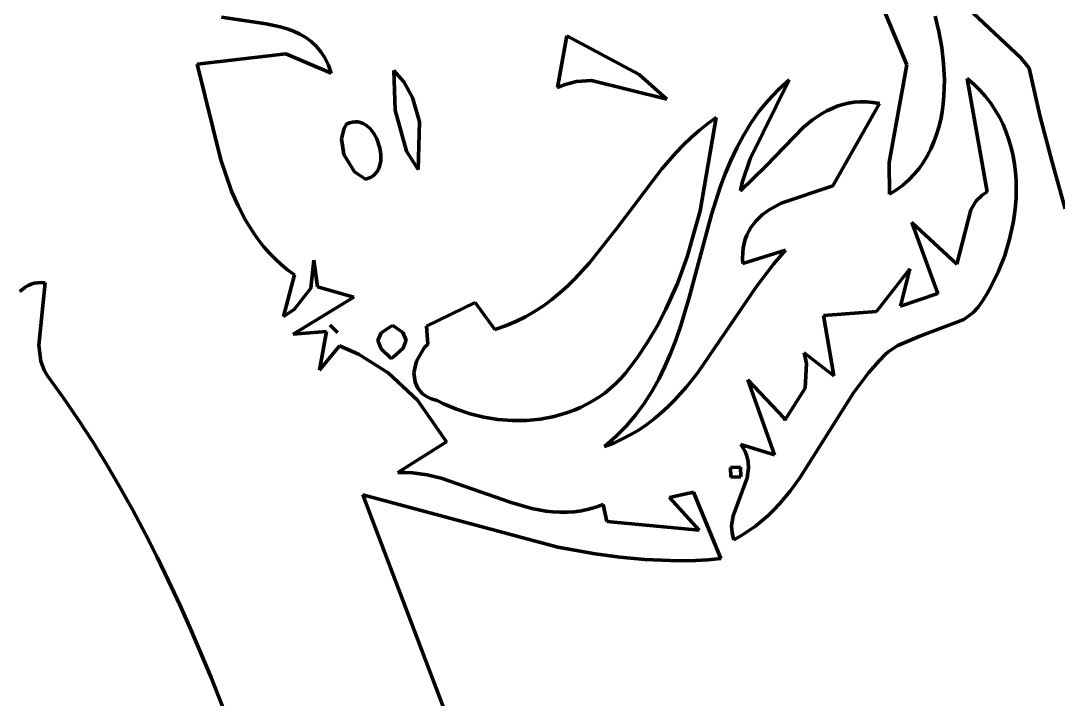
# Model space of a CAD drawing. Header units: millimetres. Extents: x 0 to 9.3, y 0 to 12.
# Drawn here: x 2.053 to 2.994, y 5.853 to 6.468 of the extents above; entities that cross this region are included whole.
import ezdxf

# ---------------------------------------------------------------- set-up
doc = ezdxf.new("R2010")
doc.units = ezdxf.units.MM
doc.layers.add('color#000000ff', color=7, linetype='CONTINUOUS', lineweight=100)
doc.layers.add('color#ffffffff', color=7, linetype='CONTINUOUS', lineweight=100)

msp = doc.modelspace()

# ---------------------------------------------------------------- linework, layer by layer
at = {"layer": 'color#000000ff'}
for p, q in [((2.96008, 6.43429), (2.88281, 6.50684)), ((2.85661, 6.42814), (2.83272, 6.48516)), ((2.23473, 6.47121), (2.27522, 6.46522)), ((2.88219, 6.47219), (2.8856, 6.45822)), ((2.27522, 6.46522), (2.28815, 6.46245)), ((2.28815, 6.46245), (2.29433, 6.46064)), ((2.29433, 6.46064), (2.30027, 6.45846)), ((2.30027, 6.45846), (2.30593, 6.45586)), ((2.8856, 6.45822), (2.88821, 6.44382)), ((2.30593, 6.45586), (2.31127, 6.45276)), ((2.31127, 6.45276), (2.31626, 6.44912)), ((2.31626, 6.44912), (2.32084, 6.44486)), ((2.53962, 6.4075), (2.54821, 6.45441)), ((2.54821, 6.45441), (2.6136, 6.41913)), ((2.29324, 6.43807), (2.2128, 6.42862)), ((2.33441, 6.42045), (2.29324, 6.43807)), ((2.32084, 6.44486), (2.32499, 6.43992)), ((2.32499, 6.43992), (2.32866, 6.43425)), ((2.88821, 6.44382), (2.88992, 6.42917)), ((2.2128, 6.42862), (2.23422, 6.3417)), ((2.32866, 6.43425), (2.33181, 6.42778)), ((2.88992, 6.42917), (2.89062, 6.41443)), ((2.96766, 6.42493), (2.96008, 6.43429)), ((2.33181, 6.42778), (2.33441, 6.42045)), ((2.39122, 6.42292), (2.4002, 6.41271)), ((2.39241, 6.38702), (2.39122, 6.42292)), ((2.6136, 6.41913), (2.63871, 6.39675)), ((2.84067, 6.33943), (2.85661, 6.42814)), ((2.97233, 6.40346), (2.96766, 6.42493)), ((2.4002, 6.41271), (2.40825, 6.39841)), ((2.54651, 6.41025), (2.53962, 6.4075)), ((2.55686, 6.4128), (2.54651, 6.41025)), ((2.57064, 6.41367), (2.55686, 6.4128)), ((2.63871, 6.39675), (2.57064, 6.41367)), ((2.74968, 6.41445), (2.71446, 6.34283)), ((2.73968, 6.4053), (2.74968, 6.41445)), ((2.89062, 6.41443), (2.8902, 6.39979)), ((2.9112, 6.41558), (2.91726, 6.4104)), ((2.9295, 6.31289), (2.9112, 6.41558)), ((2.91726, 6.4104), (2.92284, 6.40492)), ((2.73061, 6.39565), (2.73968, 6.4053)), ((2.92284, 6.40492), (2.92795, 6.39916)), ((2.97734, 6.38209), (2.97233, 6.40346)), ((2.40825, 6.39841), (2.41435, 6.37635)), ((2.7224, 6.38553), (2.73061, 6.39565)), ((2.83164, 6.39288), (2.78946, 6.31836)), ((2.79346, 6.39043), (2.79837, 6.39199)), ((2.79837, 6.39199), (2.80344, 6.39319)), ((2.80344, 6.39319), (2.80869, 6.394)), ((2.80869, 6.394), (2.81413, 6.3944)), ((2.81413, 6.3944), (2.81976, 6.39436)), ((2.81976, 6.39436), (2.82559, 6.39386)), ((2.82559, 6.39386), (2.83164, 6.39288)), ((2.88954, 6.39256), (2.88856, 6.38542)), ((2.8902, 6.39979), (2.88954, 6.39256)), ((2.92795, 6.39916), (2.9326, 6.39315)), ((2.9326, 6.39315), (2.93679, 6.3869)), ((2.40259, 6.34974), (2.39241, 6.38702)), ((2.71498, 6.37498), (2.7224, 6.38553)), ((2.77099, 6.37803), (2.7796, 6.38381)), ((2.7796, 6.38381), (2.78408, 6.38632)), ((2.78408, 6.38632), (2.7887, 6.38853)), ((2.7887, 6.38853), (2.79346, 6.39043)), ((2.88856, 6.38542), (2.88725, 6.37839)), ((2.93679, 6.3869), (2.94053, 6.38042)), ((2.98829, 6.33961), (2.97734, 6.38209)), ((2.34621, 6.37059), (2.34823, 6.37409)), ((2.34823, 6.37409), (2.35094, 6.37532)), ((2.35094, 6.37532), (2.35359, 6.37607)), ((2.35359, 6.37607), (2.35616, 6.37636)), ((2.35616, 6.37636), (2.35866, 6.37622)), ((2.35866, 6.37622), (2.36106, 6.37568)), ((2.36106, 6.37568), (2.36337, 6.37477)), ((2.36337, 6.37477), (2.36556, 6.37353)), ((2.36556, 6.37353), (2.36956, 6.37017)), ((2.41435, 6.37635), (2.41328, 6.33313)), ((2.66814, 6.36844), (2.67568, 6.37447)), ((2.68356, 6.38013), (2.66901, 6.2955)), ((2.67568, 6.37447), (2.68356, 6.38013)), ((2.70829, 6.36404), (2.71498, 6.37498)), ((2.76279, 6.37138), (2.77099, 6.37803)), ((2.88725, 6.37839), (2.88559, 6.37149)), ((2.94053, 6.38042), (2.94384, 6.37375)), ((2.94384, 6.37375), (2.94673, 6.36689)), ((2.34375, 6.36097), (2.34621, 6.37059)), ((2.36956, 6.37017), (2.373, 6.36585)), ((2.373, 6.36585), (2.3758, 6.3608)), ((2.6609, 6.36206), (2.66814, 6.36844)), ((2.70224, 6.35274), (2.70829, 6.36404)), ((2.72865, 6.33597), (2.76279, 6.37138)), ((2.88357, 6.36475), (2.88118, 6.35818)), ((2.88559, 6.37149), (2.88357, 6.36475)), ((2.94673, 6.36689), (2.9492, 6.35987)), ((2.34569, 6.34679), (2.34375, 6.36097)), ((2.3758, 6.3608), (2.3786, 6.35243)), ((2.64721, 6.3484), (2.65393, 6.35537)), ((2.65393, 6.35537), (2.6609, 6.36206)), ((2.88118, 6.35818), (2.8784, 6.35181)), ((2.9492, 6.35987), (2.95126, 6.35271)), ((2.3555, 6.33099), (2.34569, 6.34679)), ((2.3786, 6.35243), (2.37944, 6.34668)), ((2.37944, 6.34668), (2.37934, 6.34107)), ((2.41328, 6.33313), (2.40259, 6.34974)), ((2.63438, 6.33379), (2.64721, 6.3484)), ((2.69678, 6.34112), (2.70224, 6.35274)), ((2.87523, 6.34566), (2.87164, 6.33975)), ((2.8784, 6.35181), (2.87523, 6.34566)), ((2.95126, 6.35271), (2.95293, 6.34542)), ((2.95293, 6.34542), (2.9542, 6.33802)), ((2.23422, 6.3417), (2.244, 6.31355)), ((2.37824, 6.33587), (2.37729, 6.33349)), ((2.37934, 6.34107), (2.37824, 6.33587)), ((2.69183, 6.32923), (2.69678, 6.34112)), ((2.70577, 6.31361), (2.72865, 6.33597)), ((2.71446, 6.34283), (2.70716, 6.32125)), ((2.84069, 6.31062), (2.84067, 6.33943)), ((2.86762, 6.33411), (2.86317, 6.32875)), ((2.87164, 6.33975), (2.86762, 6.33411)), ((2.9542, 6.33802), (2.9551, 6.33054)), ((3.00029, 6.29743), (2.98829, 6.33961)), ((2.36533, 6.32437), (2.3555, 6.33099)), ((2.36812, 6.32513), (2.36533, 6.32437)), ((2.37058, 6.32623), (2.36812, 6.32513)), ((2.37271, 6.32764), (2.37058, 6.32623)), ((2.37454, 6.32935), (2.37271, 6.32764)), ((2.37606, 6.33131), (2.37454, 6.32935)), ((2.37729, 6.33349), (2.37606, 6.33131)), ((2.59287, 6.27901), (2.63438, 6.33379)), ((2.68732, 6.31709), (2.69183, 6.32923)), ((2.86317, 6.32875), (2.85826, 6.3237)), ((2.9551, 6.33054), (2.95563, 6.32298)), ((2.68319, 6.30475), (2.68732, 6.31709)), ((2.70716, 6.32125), (2.70577, 6.31361)), ((2.78946, 6.31836), (2.74247, 6.30254)), ((2.85289, 6.31898), (2.84704, 6.31461)), ((2.85826, 6.3237), (2.85289, 6.31898)), ((2.9558, 6.31538), (2.95561, 6.30775)), ((2.95563, 6.32298), (2.9558, 6.31538)), ((2.244, 6.31355), (2.24993, 6.30005)), ((2.84704, 6.31461), (2.84069, 6.31062)), ((2.91958, 6.3047), (2.92498, 6.30995)), ((2.92498, 6.30995), (2.9295, 6.31289)), ((2.95561, 6.30775), (2.95509, 6.3001)), ((2.24993, 6.30005), (2.25672, 6.28706)), ((2.67935, 6.29224), (2.68319, 6.30475)), ((2.7318, 6.29655), (2.72542, 6.29186)), ((2.74247, 6.30254), (2.7318, 6.29655)), ((2.91452, 6.29639), (2.91958, 6.3047)), ((2.95509, 6.3001), (2.95424, 6.29246)), ((2.25672, 6.28706), (2.26448, 6.27468)), ((2.66901, 6.2955), (2.65732, 6.254)), ((2.65878, 6.21583), (2.67935, 6.29224)), ((2.72542, 6.29186), (2.7198, 6.28653)), ((2.90176, 6.24727), (2.91452, 6.29639)), ((2.95424, 6.29246), (2.95306, 6.28485)), ((2.56872, 6.24846), (2.59287, 6.27901)), ((2.71507, 6.28048), (2.71309, 6.27718)), ((2.7198, 6.28653), (2.71507, 6.28048)), ((2.88452, 6.22056), (2.86116, 6.2849)), ((2.86116, 6.2849), (2.90176, 6.24727)), ((2.95306, 6.28485), (2.94977, 6.26978)), ((2.26448, 6.27468), (2.26876, 6.26874)), ((2.26876, 6.26874), (2.27333, 6.26298)), ((2.70996, 6.26994), (2.70886, 6.26599)), ((2.71138, 6.27366), (2.70996, 6.26994)), ((2.71309, 6.27718), (2.71138, 6.27366)), ((2.94977, 6.26978), (2.94531, 6.25505)), ((2.27333, 6.26298), (2.2782, 6.25743)), ((2.70808, 6.26182), (2.70765, 6.2574)), ((2.7079, 6.24783), (2.74647, 6.25988)), ((2.70886, 6.26599), (2.70808, 6.26182)), ((2.74647, 6.25988), (2.73545, 6.24726)), ((2.2782, 6.25743), (2.28339, 6.25208)), ((2.28339, 6.25208), (2.28892, 6.24696)), ((2.31581, 6.22549), (2.31874, 6.25072)), ((2.31874, 6.25072), (2.32188, 6.22672)), ((2.65732, 6.254), (2.64847, 6.22979)), ((2.70765, 6.2574), (2.70759, 6.25274)), ((2.70759, 6.25274), (2.7079, 6.24783)), ((2.94531, 6.25505), (2.93975, 6.24079)), ((2.28892, 6.24696), (2.2948, 6.24206)), ((2.2948, 6.24206), (2.30104, 6.23741)), ((2.55576, 6.23429), (2.56872, 6.24846)), ((2.73545, 6.24726), (2.7201, 6.22708)), ((2.82913, 6.20417), (2.85914, 6.24312)), ((2.85914, 6.24312), (2.85069, 6.20921)), ((2.93975, 6.24079), (2.93316, 6.22718)), ((2.30104, 6.23741), (2.29115, 6.19986)), ((2.54896, 6.22759), (2.55576, 6.23429)), ((2.05673, 6.2263), (2.05194, 6.22246)), ((2.05931, 6.22781), (2.05673, 6.2263)), ((2.06205, 6.229), (2.05931, 6.22781)), ((2.06495, 6.22986), (2.06205, 6.229)), ((2.06802, 6.23035), (2.06495, 6.22986)), ((2.07129, 6.23046), (2.06802, 6.23035)), ((2.06915, 6.17368), (2.07475, 6.23015)), ((2.07475, 6.23015), (2.07129, 6.23046)), ((2.3009, 6.20617), (2.31581, 6.22549)), ((2.32188, 6.22672), (2.35483, 6.21727)), ((2.53457, 6.21517), (2.54191, 6.22121)), ((2.54191, 6.22121), (2.54896, 6.22759)), ((2.64847, 6.22979), (2.63805, 6.20631)), ((2.7201, 6.22708), (2.66732, 6.14942)), ((2.93316, 6.22718), (2.92951, 6.22066)), ((2.35483, 6.21727), (2.29984, 6.18386)), ((2.42094, 6.19111), (2.46507, 6.21249)), ((2.46507, 6.21249), (2.48294, 6.18808)), ((2.52692, 6.20951), (2.53457, 6.21517)), ((2.65117, 6.19074), (2.65878, 6.21583)), ((2.85069, 6.20921), (2.88452, 6.22056)), ((2.92562, 6.21435), (2.92139, 6.2083)), ((2.92951, 6.22066), (2.92562, 6.21435)), ((2.29115, 6.19986), (2.3009, 6.20617)), ((2.51056, 6.19946), (2.51893, 6.20426)), ((2.51893, 6.20426), (2.52692, 6.20951)), ((2.63805, 6.20631), (2.63015, 6.19113)), ((2.78103, 6.20059), (2.82913, 6.20417)), ((2.91651, 6.2032), (2.90817, 6.19706)), ((2.92139, 6.2083), (2.91651, 6.2032)), ((2.4926, 6.19133), (2.50179, 6.19514)), ((2.50179, 6.19514), (2.51056, 6.19946)), ((2.79031, 6.14595), (2.78103, 6.20059)), ((2.90817, 6.19706), (2.86819, 6.1819)), ((2.29984, 6.18386), (2.33018, 6.18608)), ((2.33018, 6.18608), (2.32363, 6.15118)), ((2.33334, 6.19179), (2.34002, 6.18518)), ((2.33853, 6.18665), (2.33334, 6.19179)), ((2.34002, 6.18518), (2.33853, 6.18665)), ((2.37659, 6.17812), (2.37955, 6.18495)), ((2.37955, 6.18495), (2.38859, 6.19084)), ((2.38859, 6.19084), (2.39037, 6.19161)), ((2.39037, 6.19161), (2.39939, 6.18527)), ((2.39939, 6.18527), (2.40244, 6.17837)), ((2.42201, 6.17482), (2.42094, 6.19111)), ((2.48294, 6.18808), (2.4926, 6.19133)), ((2.63015, 6.19113), (2.62144, 6.1764)), ((2.64691, 6.17844), (2.65117, 6.19074)), ((2.37969, 6.17037), (2.37659, 6.17812)), ((2.40244, 6.17837), (2.39952, 6.1709)), ((2.4187, 6.17136), (2.42201, 6.17482)), ((2.62144, 6.1764), (2.61186, 6.16215)), ((2.64225, 6.16635), (2.64691, 6.17844)), ((2.86819, 6.1819), (2.8484, 6.17359)), ((2.07085, 6.15933), (2.06915, 6.17368)), ((2.32363, 6.15118), (2.34191, 6.17308)), ((2.34191, 6.17308), (2.35906, 6.16561)), ((2.35906, 6.16561), (2.38612, 6.1487)), ((2.38887, 6.16169), (2.37969, 6.17037)), ((2.39952, 6.1709), (2.39063, 6.16288)), ((2.41162, 6.15934), (2.4187, 6.17136)), ((2.63712, 6.15451), (2.64225, 6.16635)), ((2.76562, 6.15713), (2.76336, 6.16682)), ((2.76336, 6.16682), (2.79031, 6.14595)), ((2.83691, 6.1653), (2.8316, 6.15996)), ((2.83961, 6.16765), (2.83691, 6.1653)), ((2.8484, 6.17359), (2.83961, 6.16765)), ((2.0739, 6.15111), (2.07085, 6.15933)), ((2.39063, 6.16288), (2.38887, 6.16169)), ((2.40942, 6.14856), (2.41162, 6.15934)), ((2.61186, 6.16215), (2.60137, 6.14845)), ((2.76419, 6.13464), (2.76562, 6.15713)), ((2.8316, 6.15996), (2.82166, 6.14867)), ((2.07699, 6.14584), (2.0739, 6.15111)), ((2.38612, 6.1487), (2.41254, 6.12399)), ((2.4104, 6.14028), (2.40942, 6.14856)), ((2.60137, 6.14845), (2.59697, 6.14344)), ((2.63146, 6.14296), (2.63712, 6.15451)), ((2.66732, 6.14942), (2.65684, 6.13624)), ((2.82166, 6.14867), (2.80813, 6.13054)), ((2.09123, 6.12626), (2.07699, 6.14584)), ((2.41289, 6.13465), (2.4104, 6.14028)), ((2.59234, 6.13876), (2.5875, 6.1344)), ((2.59697, 6.14344), (2.59234, 6.13876)), ((2.62519, 6.13173), (2.63146, 6.14296)), ((2.73639, 6.07435), (2.71228, 6.14225)), ((2.71228, 6.14225), (2.74525, 6.10749)), ((2.41699, 6.12982), (2.41289, 6.13465)), ((2.42068, 6.12716), (2.41699, 6.12982)), ((2.42515, 6.12503), (2.42068, 6.12716)), ((2.58246, 6.13036), (2.57724, 6.12664)), ((2.5875, 6.1344), (2.58246, 6.13036)), ((2.61824, 6.12087), (2.62519, 6.13173)), ((2.65684, 6.13624), (2.64567, 6.1238)), ((2.74584, 6.10562), (2.76419, 6.13464)), ((2.80813, 6.13054), (2.75961, 6.05339)), ((2.1049, 6.10637), (2.09123, 6.12626)), ((2.41254, 6.12399), (2.43901, 6.08618)), ((2.43045, 6.12352), (2.42515, 6.12503)), ((2.4362, 6.12064), (2.43045, 6.12352)), ((2.44806, 6.11559), (2.4362, 6.12064)), ((2.5663, 6.12012), (2.5606, 6.11732)), ((2.57185, 6.12322), (2.5663, 6.12012)), ((2.57724, 6.12664), (2.57185, 6.12322)), ((2.61054, 6.1104), (2.61824, 6.12087)), ((2.63977, 6.11791), (2.63364, 6.11227)), ((2.64567, 6.1238), (2.63977, 6.11791)), ((2.46033, 6.11153), (2.44806, 6.11559)), ((2.4729, 6.10846), (2.46033, 6.11153)), ((2.48566, 6.10643), (2.4729, 6.10846)), ((2.53663, 6.10912), (2.52411, 6.10678)), ((2.54883, 6.11263), (2.53663, 6.10912)), ((2.55478, 6.11483), (2.54883, 6.11263)), ((2.5606, 6.11732), (2.55478, 6.11483)), ((2.60203, 6.10038), (2.61054, 6.1104)), ((2.63364, 6.11227), (2.62724, 6.10692)), ((2.11802, 6.08619), (2.1049, 6.10637)), ((2.49853, 6.10546), (2.48566, 6.10643)), ((2.51138, 6.10556), (2.49853, 6.10546)), ((2.52411, 6.10678), (2.51138, 6.10556)), ((2.59263, 6.09083), (2.60203, 6.10038)), ((2.62057, 6.10185), (2.6136, 6.09711)), ((2.62724, 6.10692), (2.62057, 6.10185)), ((2.74525, 6.10749), (2.74584, 6.10562)), ((2.58227, 6.08179), (2.59263, 6.09083)), ((2.6063, 6.09271), (2.59866, 6.08868)), ((2.6136, 6.09711), (2.6063, 6.09271)), ((2.13061, 6.06575), (2.11802, 6.08619)), ((2.43901, 6.08618), (2.39487, 6.05833)), ((2.59066, 6.08503), (2.58227, 6.08179)), ((2.59866, 6.08868), (2.59066, 6.08503)), ((2.7082, 6.08034), (2.70611, 6.08354)), ((2.70611, 6.08354), (2.73639, 6.07435)), ((2.70987, 6.07719), (2.7082, 6.08034)), ((2.71115, 6.07409), (2.70987, 6.07719)), ((2.71208, 6.07104), (2.71115, 6.07409)), ((2.71267, 6.06802), (2.71208, 6.07104)), ((2.14272, 6.04505), (2.13061, 6.06575)), ((2.69668, 6.06296), (2.70559, 6.06322)), ((2.69695, 6.05412), (2.69668, 6.06296)), ((2.70559, 6.06322), (2.70583, 6.05438)), ((2.71163, 6.05342), (2.71297, 6.0621)), ((2.71297, 6.0621), (2.71267, 6.06802)), ((2.39487, 6.05833), (2.40155, 6.05831)), ((2.40155, 6.05831), (2.40818, 6.0579)), ((2.40818, 6.0579), (2.41476, 6.05713)), ((2.41476, 6.05713), (2.4213, 6.05605)), ((2.4213, 6.05605), (2.43425, 6.05307)), ((2.43425, 6.05307), (2.49758, 6.03113)), ((2.70583, 6.05438), (2.69695, 6.05412)), ((2.69891, 6.01909), (2.71163, 6.05342)), ((2.75961, 6.05339), (2.7507, 6.04134)), ((2.15437, 6.02412), (2.14272, 6.04505)), ((2.54004, 5.99064), (2.3631, 6.03811)), ((2.3631, 6.03811), (2.51182, 5.64642)), ((2.64127, 6.03551), (2.66313, 6.04055)), ((2.66811, 6.00606), (2.64127, 6.03551)), ((2.66313, 6.04055), (2.68779, 5.98022)), ((2.7507, 6.04134), (2.7411, 6.02994)), ((2.16558, 6.00296), (2.15437, 6.02412)), ((2.49758, 6.03113), (2.51648, 6.02573)), ((2.51648, 6.02573), (2.52915, 6.02332)), ((2.55479, 6.02265), (2.56129, 6.02355)), ((2.56129, 6.02355), (2.56782, 6.02495)), ((2.56782, 6.02495), (2.57441, 6.02689)), ((2.57441, 6.02689), (2.58104, 6.02939)), ((2.58104, 6.02939), (2.58435, 6.01388)), ((2.73599, 6.02453), (2.73064, 6.01934)), ((2.7411, 6.02994), (2.73599, 6.02453)), ((2.52915, 6.02332), (2.53551, 6.02258)), ((2.53551, 6.02258), (2.54191, 6.0222)), ((2.54191, 6.0222), (2.54833, 6.02221)), ((2.54833, 6.02221), (2.55479, 6.02265)), ((2.69764, 6.01004), (2.69891, 6.01909)), ((2.72503, 6.01438), (2.71915, 6.00969)), ((2.73064, 6.01934), (2.72503, 6.01438)), ((2.58435, 6.01388), (2.66811, 6.00606)), ((2.698, 6.0038), (2.69764, 6.01004)), ((2.71296, 6.00527), (2.70645, 6.00115)), ((2.71915, 6.00969), (2.71296, 6.00527)), ((2.1764, 5.9816), (2.16558, 6.00296)), ((2.69863, 6.0006), (2.698, 6.0038)), ((2.6996, 5.99734), (2.69863, 6.0006)), ((2.70645, 6.00115), (2.6996, 5.99734)), ((2.5737, 5.98447), (2.54004, 5.99064)), ((2.18685, 5.96004), (2.1764, 5.9816)), ((2.59627, 5.9814), (2.5737, 5.98447)), ((2.61896, 5.9793), (2.59627, 5.9814)), ((2.64176, 5.97833), (2.61896, 5.9793)), ((2.65322, 5.97829), (2.64176, 5.97833)), ((2.6647, 5.97859), (2.65322, 5.97829)), ((2.67623, 5.97922), (2.6647, 5.97859)), ((2.68779, 5.98022), (2.67623, 5.97922)), ((2.19696, 5.93832), (2.18685, 5.96004)), ((2.20676, 5.91643), (2.19696, 5.93832)), ((2.22557, 5.87225), (2.20676, 5.91643)), ((2.2608, 5.78269), (2.22557, 5.87225))]:
    msp.add_line(p, q, dxfattribs=at)
at = {"layer": 'color#ffffffff'}
for p, q in [((2.88281, 6.50684), (2.96008, 6.43429)), ((2.83272, 6.48516), (2.85661, 6.42814)), ((2.27522, 6.46522), (2.23473, 6.47121)), ((2.8856, 6.45822), (2.88219, 6.47219)), ((2.28815, 6.46245), (2.27522, 6.46522)), ((2.29433, 6.46064), (2.28815, 6.46245)), ((2.30027, 6.45846), (2.29433, 6.46064)), ((2.30593, 6.45586), (2.30027, 6.45846)), ((2.88821, 6.44382), (2.8856, 6.45822)), ((2.31127, 6.45276), (2.30593, 6.45586)), ((2.31626, 6.44912), (2.31127, 6.45276)), ((2.32084, 6.44486), (2.31626, 6.44912)), ((2.54821, 6.45441), (2.53962, 6.4075)), ((2.6136, 6.41913), (2.54821, 6.45441)), ((2.2128, 6.42862), (2.29324, 6.43807)), ((2.29324, 6.43807), (2.33441, 6.42045)), ((2.32499, 6.43992), (2.32084, 6.44486)), ((2.32866, 6.43425), (2.32499, 6.43992)), ((2.88992, 6.42917), (2.88821, 6.44382)), ((2.23422, 6.3417), (2.2128, 6.42862)), ((2.33181, 6.42778), (2.32866, 6.43425)), ((2.89062, 6.41443), (2.88992, 6.42917)), ((2.96008, 6.43429), (2.96766, 6.42493)), ((2.33441, 6.42045), (2.33181, 6.42778)), ((2.39122, 6.42292), (2.39241, 6.38702)), ((2.4002, 6.41271), (2.39122, 6.42292)), ((2.63871, 6.39675), (2.6136, 6.41913)), ((2.85661, 6.42814), (2.84067, 6.33943)), ((2.96766, 6.42493), (2.97233, 6.40346)), ((2.40825, 6.39841), (2.4002, 6.41271)), ((2.53962, 6.4075), (2.54651, 6.41025)), ((2.54651, 6.41025), (2.55686, 6.4128)), ((2.55686, 6.4128), (2.57064, 6.41367)), ((2.57064, 6.41367), (2.63871, 6.39675)), ((2.71446, 6.34283), (2.74968, 6.41445)), ((2.74968, 6.41445), (2.73968, 6.4053)), ((2.8902, 6.39979), (2.89062, 6.41443)), ((2.9112, 6.41558), (2.9295, 6.31289)), ((2.91726, 6.4104), (2.9112, 6.41558)), ((2.92284, 6.40492), (2.91726, 6.4104)), ((2.73968, 6.4053), (2.73061, 6.39565)), ((2.92795, 6.39916), (2.92284, 6.40492)), ((2.97233, 6.40346), (2.97734, 6.38209)), ((2.41435, 6.37635), (2.40825, 6.39841)), ((2.73061, 6.39565), (2.7224, 6.38553)), ((2.78946, 6.31836), (2.83164, 6.39288)), ((2.79837, 6.39199), (2.79346, 6.39043)), ((2.80344, 6.39319), (2.79837, 6.39199)), ((2.80869, 6.394), (2.80344, 6.39319)), ((2.81413, 6.3944), (2.80869, 6.394)), ((2.81976, 6.39436), (2.81413, 6.3944)), ((2.82559, 6.39386), (2.81976, 6.39436)), ((2.83164, 6.39288), (2.82559, 6.39386)), ((2.88856, 6.38542), (2.88954, 6.39256)), ((2.88954, 6.39256), (2.8902, 6.39979)), ((2.9326, 6.39315), (2.92795, 6.39916)), ((2.93679, 6.3869), (2.9326, 6.39315)), ((2.39241, 6.38702), (2.40259, 6.34974)), ((2.7224, 6.38553), (2.71498, 6.37498)), ((2.7796, 6.38381), (2.77099, 6.37803)), ((2.78408, 6.38632), (2.7796, 6.38381)), ((2.7887, 6.38853), (2.78408, 6.38632)), ((2.79346, 6.39043), (2.7887, 6.38853)), ((2.88725, 6.37839), (2.88856, 6.38542)), ((2.94053, 6.38042), (2.93679, 6.3869)), ((2.97734, 6.38209), (2.98829, 6.33961)), ((2.34823, 6.37409), (2.34621, 6.37059)), ((2.35094, 6.37532), (2.34823, 6.37409)), ((2.35359, 6.37607), (2.35094, 6.37532)), ((2.35616, 6.37636), (2.35359, 6.37607)), ((2.35866, 6.37622), (2.35616, 6.37636)), ((2.36106, 6.37568), (2.35866, 6.37622)), ((2.36337, 6.37477), (2.36106, 6.37568)), ((2.36556, 6.37353), (2.36337, 6.37477)), ((2.36956, 6.37017), (2.36556, 6.37353)), ((2.41328, 6.33313), (2.41435, 6.37635)), ((2.67568, 6.37447), (2.66814, 6.36844)), ((2.66901, 6.2955), (2.68356, 6.38013)), ((2.68356, 6.38013), (2.67568, 6.37447)), ((2.71498, 6.37498), (2.70829, 6.36404)), ((2.77099, 6.37803), (2.76279, 6.37138)), ((2.88559, 6.37149), (2.88725, 6.37839)), ((2.94384, 6.37375), (2.94053, 6.38042)), ((2.94673, 6.36689), (2.94384, 6.37375)), ((2.34621, 6.37059), (2.34375, 6.36097)), ((2.373, 6.36585), (2.36956, 6.37017)), ((2.3758, 6.3608), (2.373, 6.36585)), ((2.66814, 6.36844), (2.6609, 6.36206)), ((2.70829, 6.36404), (2.70224, 6.35274)), ((2.76279, 6.37138), (2.72865, 6.33597)), ((2.88118, 6.35818), (2.88357, 6.36475)), ((2.88357, 6.36475), (2.88559, 6.37149)), ((2.9492, 6.35987), (2.94673, 6.36689)), ((2.34375, 6.36097), (2.34569, 6.34679)), ((2.3786, 6.35243), (2.3758, 6.3608)), ((2.65393, 6.35537), (2.64721, 6.3484)), ((2.6609, 6.36206), (2.65393, 6.35537)), ((2.8784, 6.35181), (2.88118, 6.35818)), ((2.95126, 6.35271), (2.9492, 6.35987)), ((2.34569, 6.34679), (2.3555, 6.33099)), ((2.37944, 6.34668), (2.3786, 6.35243)), ((2.37934, 6.34107), (2.37944, 6.34668)), ((2.40259, 6.34974), (2.41328, 6.33313)), ((2.64721, 6.3484), (2.63438, 6.33379)), ((2.70224, 6.35274), (2.69678, 6.34112)), ((2.87164, 6.33975), (2.87523, 6.34566)), ((2.87523, 6.34566), (2.8784, 6.35181)), ((2.95293, 6.34542), (2.95126, 6.35271)), ((2.9542, 6.33802), (2.95293, 6.34542)), ((2.244, 6.31355), (2.23422, 6.3417)), ((2.37729, 6.33349), (2.37824, 6.33587)), ((2.37824, 6.33587), (2.37934, 6.34107)), ((2.69678, 6.34112), (2.69183, 6.32923)), ((2.72865, 6.33597), (2.70577, 6.31361)), ((2.70716, 6.32125), (2.71446, 6.34283)), ((2.84067, 6.33943), (2.84069, 6.31062)), ((2.86317, 6.32875), (2.86762, 6.33411)), ((2.86762, 6.33411), (2.87164, 6.33975)), ((2.9551, 6.33054), (2.9542, 6.33802)), ((2.98829, 6.33961), (3.00029, 6.29743)), ((2.3555, 6.33099), (2.36533, 6.32437)), ((2.36533, 6.32437), (2.36812, 6.32513)), ((2.36812, 6.32513), (2.37058, 6.32623)), ((2.37058, 6.32623), (2.37271, 6.32764)), ((2.37271, 6.32764), (2.37454, 6.32935)), ((2.37454, 6.32935), (2.37606, 6.33131)), ((2.37606, 6.33131), (2.37729, 6.33349)), ((2.63438, 6.33379), (2.59287, 6.27901)), ((2.69183, 6.32923), (2.68732, 6.31709)), ((2.85826, 6.3237), (2.86317, 6.32875)), ((2.95563, 6.32298), (2.9551, 6.33054)), ((2.68732, 6.31709), (2.68319, 6.30475)), ((2.70577, 6.31361), (2.70716, 6.32125)), ((2.74247, 6.30254), (2.78946, 6.31836)), ((2.84704, 6.31461), (2.85289, 6.31898)), ((2.85289, 6.31898), (2.85826, 6.3237)), ((2.95561, 6.30775), (2.9558, 6.31538)), ((2.9558, 6.31538), (2.95563, 6.32298)), ((2.24993, 6.30005), (2.244, 6.31355)), ((2.84069, 6.31062), (2.84704, 6.31461)), ((2.92498, 6.30995), (2.91958, 6.3047)), ((2.9295, 6.31289), (2.92498, 6.30995)), ((2.95509, 6.3001), (2.95561, 6.30775)), ((2.25672, 6.28706), (2.24993, 6.30005)), ((2.68319, 6.30475), (2.67935, 6.29224)), ((2.72542, 6.29186), (2.7318, 6.29655)), ((2.7318, 6.29655), (2.74247, 6.30254)), ((2.91958, 6.3047), (2.91452, 6.29639)), ((2.95424, 6.29246), (2.95509, 6.3001)), ((2.26448, 6.27468), (2.25672, 6.28706)), ((2.65732, 6.254), (2.66901, 6.2955)), ((2.67935, 6.29224), (2.65878, 6.21583)), ((2.7198, 6.28653), (2.72542, 6.29186)), ((2.91452, 6.29639), (2.90176, 6.24727)), ((2.95306, 6.28485), (2.95424, 6.29246)), ((2.59287, 6.27901), (2.56872, 6.24846)), ((2.71309, 6.27718), (2.71507, 6.28048)), ((2.71507, 6.28048), (2.7198, 6.28653)), ((2.90176, 6.24727), (2.86116, 6.2849)), ((2.86116, 6.2849), (2.88452, 6.22056)), ((2.94977, 6.26978), (2.95306, 6.28485)), ((2.26876, 6.26874), (2.26448, 6.27468)), ((2.27333, 6.26298), (2.26876, 6.26874)), ((2.70886, 6.26599), (2.70996, 6.26994)), ((2.70996, 6.26994), (2.71138, 6.27366)), ((2.71138, 6.27366), (2.71309, 6.27718)), ((2.94531, 6.25505), (2.94977, 6.26978)), ((2.2782, 6.25743), (2.27333, 6.26298)), ((2.70765, 6.2574), (2.70808, 6.26182)), ((2.74647, 6.25988), (2.7079, 6.24783)), ((2.70808, 6.26182), (2.70886, 6.26599)), ((2.73545, 6.24726), (2.74647, 6.25988)), ((2.28339, 6.25208), (2.2782, 6.25743)), ((2.28892, 6.24696), (2.28339, 6.25208)), ((2.31874, 6.25072), (2.31581, 6.22549)), ((2.32188, 6.22672), (2.31874, 6.25072)), ((2.64847, 6.22979), (2.65732, 6.254)), ((2.70759, 6.25274), (2.70765, 6.2574)), ((2.7079, 6.24783), (2.70759, 6.25274)), ((2.93975, 6.24079), (2.94531, 6.25505)), ((2.2948, 6.24206), (2.28892, 6.24696)), ((2.30104, 6.23741), (2.2948, 6.24206)), ((2.56872, 6.24846), (2.55576, 6.23429)), ((2.7201, 6.22708), (2.73545, 6.24726)), ((2.85914, 6.24312), (2.82913, 6.20417)), ((2.85069, 6.20921), (2.85914, 6.24312)), ((2.93316, 6.22718), (2.93975, 6.24079)), ((2.29115, 6.19986), (2.30104, 6.23741)), ((2.55576, 6.23429), (2.54896, 6.22759)), ((2.05194, 6.22246), (2.05673, 6.2263)), ((2.05673, 6.2263), (2.05931, 6.22781)), ((2.05931, 6.22781), (2.06205, 6.229)), ((2.06205, 6.229), (2.06495, 6.22986)), ((2.06495, 6.22986), (2.06802, 6.23035)), ((2.06802, 6.23035), (2.07129, 6.23046)), ((2.07475, 6.23015), (2.06915, 6.17368)), ((2.07129, 6.23046), (2.07475, 6.23015)), ((2.31581, 6.22549), (2.3009, 6.20617)), ((2.35483, 6.21727), (2.32188, 6.22672)), ((2.54191, 6.22121), (2.53457, 6.21517)), ((2.54896, 6.22759), (2.54191, 6.22121)), ((2.63805, 6.20631), (2.64847, 6.22979)), ((2.66732, 6.14942), (2.7201, 6.22708)), ((2.92951, 6.22066), (2.93316, 6.22718)), ((2.29984, 6.18386), (2.35483, 6.21727)), ((2.46507, 6.21249), (2.42094, 6.19111)), ((2.48294, 6.18808), (2.46507, 6.21249)), ((2.53457, 6.21517), (2.52692, 6.20951)), ((2.65878, 6.21583), (2.65117, 6.19074)), ((2.88452, 6.22056), (2.85069, 6.20921)), ((2.92139, 6.2083), (2.92562, 6.21435)), ((2.92562, 6.21435), (2.92951, 6.22066)), ((2.3009, 6.20617), (2.29115, 6.19986)), ((2.51893, 6.20426), (2.51056, 6.19946)), ((2.52692, 6.20951), (2.51893, 6.20426)), ((2.63015, 6.19113), (2.63805, 6.20631)), ((2.82913, 6.20417), (2.78103, 6.20059)), ((2.90817, 6.19706), (2.91651, 6.2032)), ((2.91651, 6.2032), (2.92139, 6.2083)), ((2.50179, 6.19514), (2.4926, 6.19133)), ((2.51056, 6.19946), (2.50179, 6.19514)), ((2.78103, 6.20059), (2.79031, 6.14595)), ((2.86819, 6.1819), (2.90817, 6.19706)), ((2.33018, 6.18608), (2.29984, 6.18386)), ((2.32363, 6.15118), (2.33018, 6.18608)), ((2.33334, 6.19179), (2.33853, 6.18665)), ((2.34002, 6.18518), (2.33334, 6.19179)), ((2.33853, 6.18665), (2.34002, 6.18518)), ((2.37955, 6.18495), (2.37659, 6.17812)), ((2.38859, 6.19084), (2.37955, 6.18495)), ((2.39037, 6.19161), (2.38859, 6.19084)), ((2.39939, 6.18527), (2.39037, 6.19161)), ((2.40244, 6.17837), (2.39939, 6.18527)), ((2.42094, 6.19111), (2.42201, 6.17482)), ((2.4926, 6.19133), (2.48294, 6.18808)), ((2.62144, 6.1764), (2.63015, 6.19113)), ((2.65117, 6.19074), (2.64691, 6.17844)), ((2.37659, 6.17812), (2.37969, 6.17037)), ((2.39952, 6.1709), (2.40244, 6.17837)), ((2.42201, 6.17482), (2.4187, 6.17136)), ((2.61186, 6.16215), (2.62144, 6.1764)), ((2.64691, 6.17844), (2.64225, 6.16635)), ((2.8484, 6.17359), (2.86819, 6.1819)), ((2.06915, 6.17368), (2.07085, 6.15933)), ((2.34191, 6.17308), (2.32363, 6.15118)), ((2.35906, 6.16561), (2.34191, 6.17308)), ((2.38612, 6.1487), (2.35906, 6.16561)), ((2.37969, 6.17037), (2.38887, 6.16169)), ((2.39063, 6.16288), (2.39952, 6.1709)), ((2.4187, 6.17136), (2.41162, 6.15934)), ((2.64225, 6.16635), (2.63712, 6.15451)), ((2.79031, 6.14595), (2.76336, 6.16682)), ((2.76336, 6.16682), (2.76562, 6.15713)), ((2.8316, 6.15996), (2.83691, 6.1653)), ((2.83691, 6.1653), (2.83961, 6.16765)), ((2.83961, 6.16765), (2.8484, 6.17359)), ((2.07085, 6.15933), (2.0739, 6.15111)), ((2.38887, 6.16169), (2.39063, 6.16288)), ((2.41162, 6.15934), (2.40942, 6.14856)), ((2.60137, 6.14845), (2.61186, 6.16215)), ((2.76562, 6.15713), (2.76419, 6.13464)), ((2.82166, 6.14867), (2.8316, 6.15996)), ((2.0739, 6.15111), (2.07699, 6.14584)), ((2.41254, 6.12399), (2.38612, 6.1487)), ((2.40942, 6.14856), (2.4104, 6.14028)), ((2.59697, 6.14344), (2.60137, 6.14845)), ((2.63712, 6.15451), (2.63146, 6.14296)), ((2.65684, 6.13624), (2.66732, 6.14942)), ((2.80813, 6.13054), (2.82166, 6.14867)), ((2.07699, 6.14584), (2.09123, 6.12626)), ((2.4104, 6.14028), (2.41289, 6.13465)), ((2.5875, 6.1344), (2.59234, 6.13876)), ((2.59234, 6.13876), (2.59697, 6.14344)), ((2.63146, 6.14296), (2.62519, 6.13173)), ((2.74525, 6.10749), (2.71228, 6.14225)), ((2.71228, 6.14225), (2.73639, 6.07435)), ((2.41289, 6.13465), (2.41699, 6.12982)), ((2.41699, 6.12982), (2.42068, 6.12716)), ((2.42068, 6.12716), (2.42515, 6.12503)), ((2.57724, 6.12664), (2.58246, 6.13036)), ((2.58246, 6.13036), (2.5875, 6.1344)), ((2.62519, 6.13173), (2.61824, 6.12087)), ((2.64567, 6.1238), (2.65684, 6.13624)), ((2.76419, 6.13464), (2.74584, 6.10562)), ((2.75961, 6.05339), (2.80813, 6.13054)), ((2.09123, 6.12626), (2.1049, 6.10637)), ((2.43901, 6.08618), (2.41254, 6.12399)), ((2.42515, 6.12503), (2.43045, 6.12352)), ((2.43045, 6.12352), (2.4362, 6.12064)), ((2.4362, 6.12064), (2.44806, 6.11559)), ((2.5606, 6.11732), (2.5663, 6.12012)), ((2.5663, 6.12012), (2.57185, 6.12322)), ((2.57185, 6.12322), (2.57724, 6.12664)), ((2.61824, 6.12087), (2.61054, 6.1104)), ((2.63364, 6.11227), (2.63977, 6.11791)), ((2.63977, 6.11791), (2.64567, 6.1238)), ((2.44806, 6.11559), (2.46033, 6.11153)), ((2.46033, 6.11153), (2.4729, 6.10846)), ((2.4729, 6.10846), (2.48566, 6.10643)), ((2.52411, 6.10678), (2.53663, 6.10912)), ((2.53663, 6.10912), (2.54883, 6.11263)), ((2.54883, 6.11263), (2.55478, 6.11483)), ((2.55478, 6.11483), (2.5606, 6.11732)), ((2.61054, 6.1104), (2.60203, 6.10038)), ((2.62724, 6.10692), (2.63364, 6.11227)), ((2.1049, 6.10637), (2.11802, 6.08619)), ((2.48566, 6.10643), (2.49853, 6.10546)), ((2.49853, 6.10546), (2.51138, 6.10556)), ((2.51138, 6.10556), (2.52411, 6.10678)), ((2.60203, 6.10038), (2.59263, 6.09083)), ((2.6136, 6.09711), (2.62057, 6.10185)), ((2.62057, 6.10185), (2.62724, 6.10692)), ((2.74584, 6.10562), (2.74525, 6.10749)), ((2.59263, 6.09083), (2.58227, 6.08179)), ((2.59866, 6.08868), (2.6063, 6.09271)), ((2.6063, 6.09271), (2.6136, 6.09711)), ((2.11802, 6.08619), (2.13061, 6.06575)), ((2.39487, 6.05833), (2.43901, 6.08618)), ((2.58227, 6.08179), (2.59066, 6.08503)), ((2.59066, 6.08503), (2.59866, 6.08868)), ((2.73639, 6.07435), (2.70611, 6.08354)), ((2.70611, 6.08354), (2.7082, 6.08034)), ((2.7082, 6.08034), (2.70987, 6.07719)), ((2.70987, 6.07719), (2.71115, 6.07409)), ((2.71115, 6.07409), (2.71208, 6.07104)), ((2.71208, 6.07104), (2.71267, 6.06802)), ((2.13061, 6.06575), (2.14272, 6.04505)), ((2.70559, 6.06322), (2.69668, 6.06296)), ((2.69668, 6.06296), (2.69695, 6.05412)), ((2.70583, 6.05438), (2.70559, 6.06322)), ((2.71297, 6.0621), (2.71163, 6.05342)), ((2.71267, 6.06802), (2.71297, 6.0621)), ((2.40155, 6.05831), (2.39487, 6.05833)), ((2.40818, 6.0579), (2.40155, 6.05831)), ((2.41476, 6.05713), (2.40818, 6.0579)), ((2.4213, 6.05605), (2.41476, 6.05713)), ((2.43425, 6.05307), (2.4213, 6.05605)), ((2.49758, 6.03113), (2.43425, 6.05307)), ((2.69695, 6.05412), (2.70583, 6.05438)), ((2.71163, 6.05342), (2.69891, 6.01909)), ((2.7507, 6.04134), (2.75961, 6.05339)), ((2.14272, 6.04505), (2.15437, 6.02412)), ((2.51182, 5.64642), (2.3631, 6.03811)), ((2.3631, 6.03811), (2.54004, 5.99064)), ((2.66313, 6.04055), (2.64127, 6.03551)), ((2.64127, 6.03551), (2.66811, 6.00606)), ((2.68779, 5.98022), (2.66313, 6.04055)), ((2.7411, 6.02994), (2.7507, 6.04134)), ((2.15437, 6.02412), (2.16558, 6.00296)), ((2.51648, 6.02573), (2.49758, 6.03113)), ((2.52915, 6.02332), (2.51648, 6.02573)), ((2.56129, 6.02355), (2.55479, 6.02265)), ((2.56782, 6.02495), (2.56129, 6.02355)), ((2.57441, 6.02689), (2.56782, 6.02495)), ((2.58104, 6.02939), (2.57441, 6.02689)), ((2.58435, 6.01388), (2.58104, 6.02939)), ((2.73064, 6.01934), (2.73599, 6.02453)), ((2.73599, 6.02453), (2.7411, 6.02994)), ((2.53551, 6.02258), (2.52915, 6.02332)), ((2.54191, 6.0222), (2.53551, 6.02258)), ((2.54833, 6.02221), (2.54191, 6.0222)), ((2.55479, 6.02265), (2.54833, 6.02221)), ((2.69891, 6.01909), (2.69764, 6.01004)), ((2.71915, 6.00969), (2.72503, 6.01438)), ((2.72503, 6.01438), (2.73064, 6.01934)), ((2.66811, 6.00606), (2.58435, 6.01388)), ((2.69764, 6.01004), (2.698, 6.0038)), ((2.70645, 6.00115), (2.71296, 6.00527)), ((2.71296, 6.00527), (2.71915, 6.00969)), ((2.16558, 6.00296), (2.1764, 5.9816)), ((2.698, 6.0038), (2.69863, 6.0006)), ((2.69863, 6.0006), (2.6996, 5.99734)), ((2.6996, 5.99734), (2.70645, 6.00115)), ((2.54004, 5.99064), (2.5737, 5.98447)), ((2.1764, 5.9816), (2.18685, 5.96004)), ((2.5737, 5.98447), (2.59627, 5.9814)), ((2.59627, 5.9814), (2.61896, 5.9793)), ((2.61896, 5.9793), (2.64176, 5.97833)), ((2.64176, 5.97833), (2.65322, 5.97829)), ((2.65322, 5.97829), (2.6647, 5.97859)), ((2.6647, 5.97859), (2.67623, 5.97922)), ((2.67623, 5.97922), (2.68779, 5.98022)), ((2.18685, 5.96004), (2.19696, 5.93832)), ((2.19696, 5.93832), (2.20676, 5.91643)), ((2.20676, 5.91643), (2.22557, 5.87225)), ((2.22557, 5.87225), (2.2608, 5.78269))]:
    msp.add_line(p, q, dxfattribs=at)

doc.saveas('drawing.dxf')
